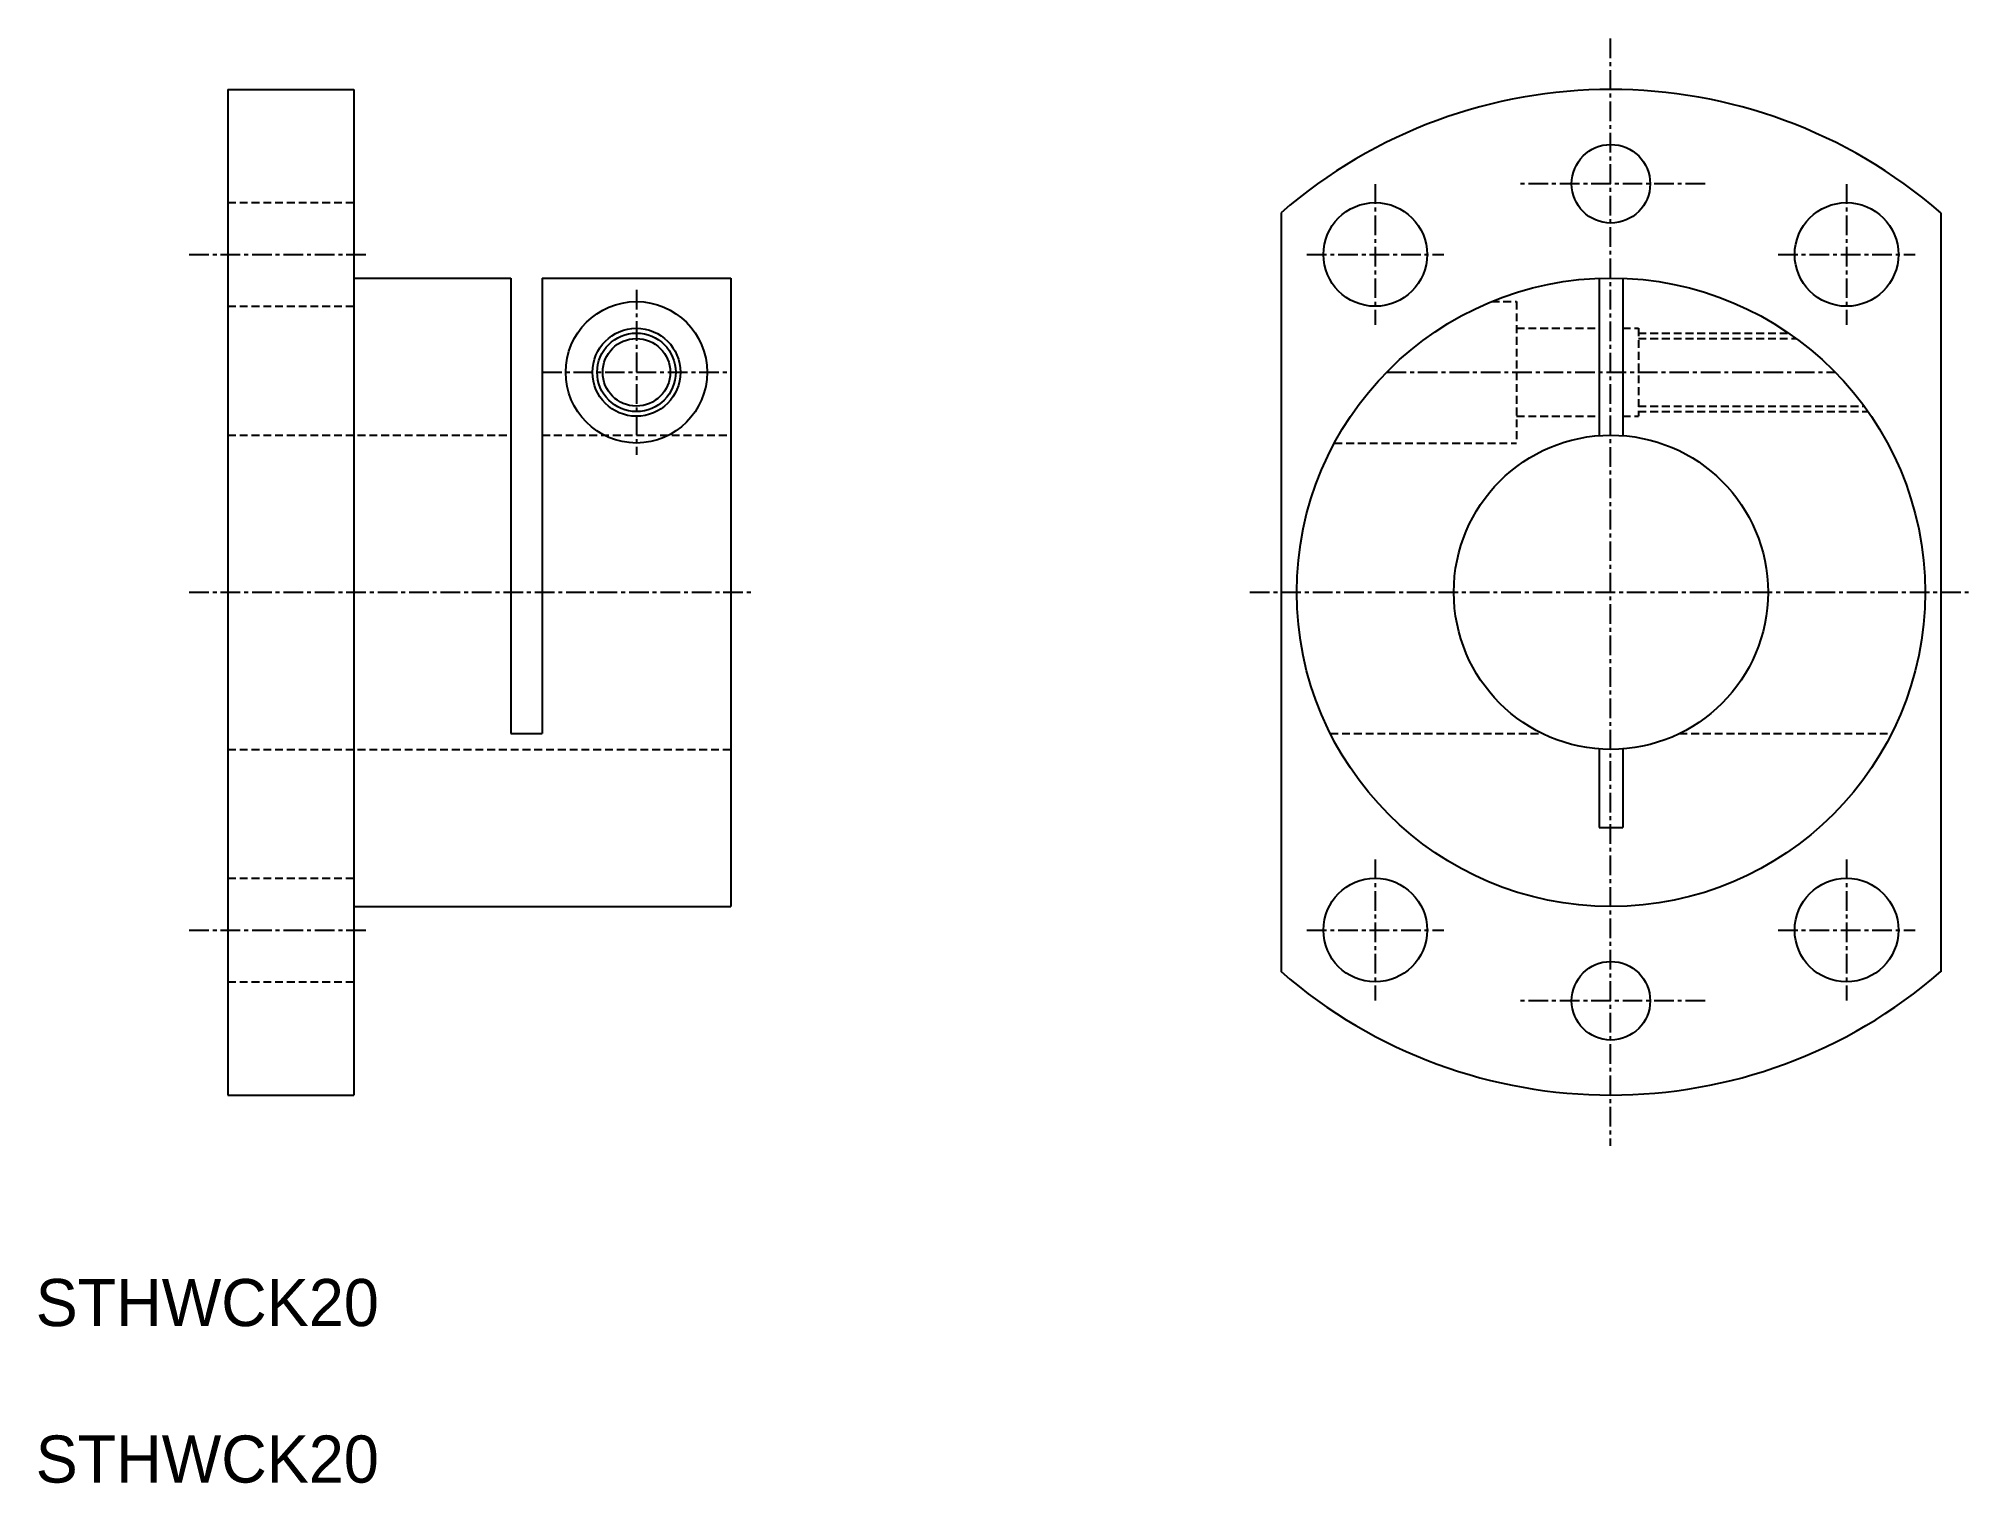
# Model space of a CAD drawing. Extents: x 39 to 162, y 64 to 156.
import ezdxf

# ---------------------------------------------------------------- set-up
doc = ezdxf.new("R2010")
doc.units = 0
doc.linetypes.add('CENTER', pattern=[2, 1.25, -0.25, 0.25, -0.25])
doc.linetypes.add('DASHED', pattern=[0.75, 0.5, -0.25])
doc.layers.get('0').update_dxf_attribs({"linetype": 'CONTINUOUS'})
doc.layers.add('CENTER', color=1, linetype='CENTER')

msp = doc.modelspace()

# ---------------------------------------------------------------- linework, layer by layer
at = {"color": 7, "linetype": 'CONTINUOUS'}
for p, q in [((51.24, 152.8), (51.24, 88.8)), ((51.24, 152.8), (59.24, 152.8)), ((59.24, 152.8), (59.24, 88.8)), ((118.27, 144.94), (118.27, 96.65)), ((160.27, 144.94), (160.27, 96.65)), ((59.24, 140.8), (69.24, 140.8)), ((69.24, 140.8), (69.24, 111.8)), ((71.24, 140.8), (71.24, 111.8)), ((71.24, 140.8), (83.24, 140.8)), ((83.24, 140.8), (83.24, 100.8)), ((138.52, 140.79), (138.52, 130.77)), ((140.02, 140.79), (140.02, 130.77)), ((69.24, 111.8), (71.24, 111.8)), ((138.52, 110.83), (138.52, 105.82)), ((140.02, 110.83), (140.02, 105.82)), ((138.52, 105.82), (140.02, 105.82)), ((59.24, 100.8), (83.24, 100.8)), ((51.24, 88.8), (59.24, 88.8))]:
    msp.add_line(p, q, dxfattribs=at)
at = {"color": 3, "linetype": 'DASHED'}
for p, q in [((51.24, 145.6), (59.24, 145.6)), ((51.24, 139), (59.24, 139)), ((131.67, 139.3), (133.27, 139.3)), ((133.27, 139.3), (133.27, 130.3)), ((133.27, 137.6), (138.52, 137.6)), ((140.02, 137.6), (141.02, 137.6)), ((141.02, 137.6), (141.02, 132)), ((141.02, 137.3), (150.57, 137.3)), ((141.02, 136.95), (151.07, 136.95)), ((133.27, 132), (138.52, 132)), ((140.02, 132), (141.02, 132)), ((141.02, 132.65), (155.38, 132.65)), ((141.02, 132.3), (155.63, 132.3)), ((51.24, 130.8), (69.24, 130.8)), ((71.24, 130.8), (83.24, 130.8)), ((121.67, 130.3), (133.27, 130.3)), ((51.24, 110.8), (83.24, 110.8)), ((121.41, 111.8), (134.91, 111.8)), ((143.63, 111.8), (157.13, 111.8)), ((51.24, 102.6), (59.24, 102.6)), ((51.24, 96), (59.24, 96))]:
    msp.add_line(p, q, dxfattribs=at)
at = {"color": 7, "linetype": 'CONTINUOUS'}
for centre, radius in [((139.27, 146.8), 2.5), ((124.27, 142.3), 3.3), ((154.27, 142.3), 3.3), ((139.27, 120.8), 20), ((77.24, 134.8), 4.5), ((77.24, 134.8), 2.8), ((77.24, 134.8), 2.15), ((139.27, 120.8), 10), ((124.27, 99.3), 3.3), ((154.27, 99.3), 3.3), ((139.27, 94.8), 2.5)]:
    msp.add_circle(centre, radius, dxfattribs=at)
at = {"color": 3, "linetype": 'CONTINUOUS'}
msp.add_circle((77.24, 134.8), 2.5, dxfattribs=at)
at = {"color": 7, "linetype": 'CONTINUOUS'}
for start, end in [(48.9855, 131.0145), (228.9855, 311.0145)]:
    msp.add_arc((139.27, 120.8), 32, start, end, dxfattribs=at)
at = {"layer": 'CENTER', "color": 1, "linetype": 'CENTER'}
for p, q in [((139.22, 156.04), (139.22, 85.56)), ((124.27, 146.78), (124.27, 137.82)), ((145.27, 146.8), (133.27, 146.8)), ((154.27, 146.78), (154.27, 137.82)), ((48.77, 142.3), (60.24, 142.3)), ((119.91, 142.3), (128.64, 142.3)), ((149.91, 142.3), (158.64, 142.3)), ((77.24, 140.05), (77.24, 129.55)), ((71.24, 134.8), (83.24, 134.8)), ((124.99, 134.8), (153.55, 134.8)), ((48.77, 120.8), (84.77, 120.8)), ((116.29, 120.8), (162.15, 120.8)), ((124.27, 103.78), (124.27, 94.82)), ((154.27, 103.78), (154.27, 94.82)), ((48.77, 99.3), (60.24, 99.3)), ((119.91, 99.3), (128.64, 99.3)), ((149.91, 99.3), (158.64, 99.3)), ((145.27, 94.8), (133.27, 94.8))]:
    msp.add_line(p, q, dxfattribs=at)

# ---------------------------------------------------------------- texts
at = {"color": 7, "linetype": 'CONTINUOUS'}
for p in [(39, 74.09), (39, 64.13)]:
    msp.add_text('STHWCK20', height=3, dxfattribs=at).set_placement(p)

doc.saveas('drawing.dxf')
